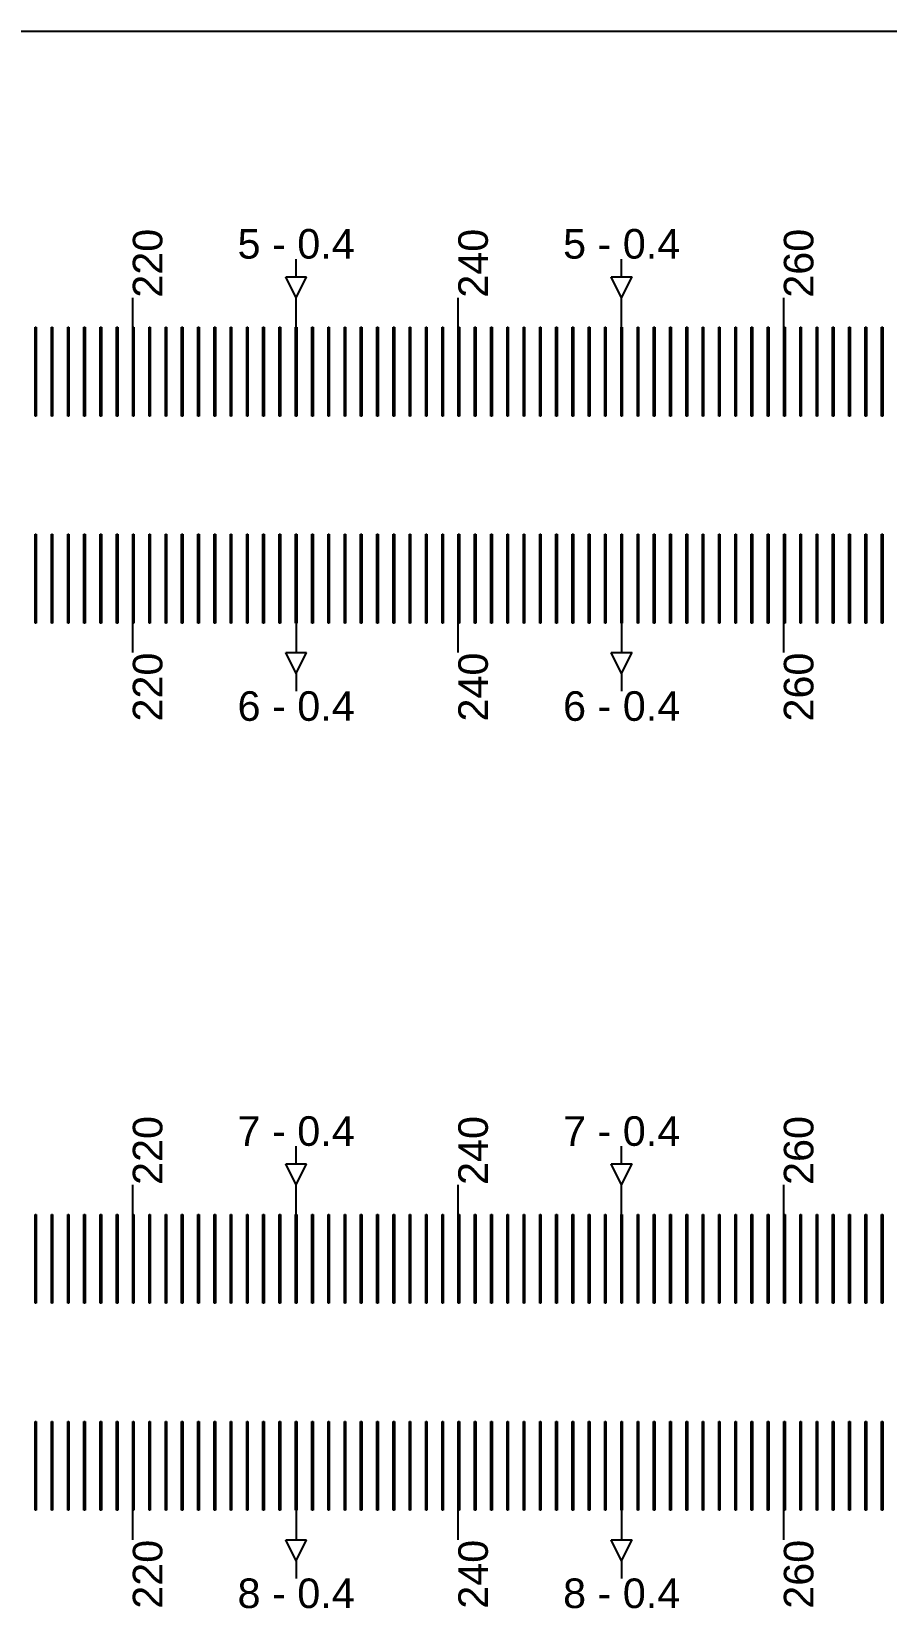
# Model space of a CAD drawing. Extents: x -119394 to 128420, y 74496 to 185496.
# Drawn here: x 39306 to 39595, y 156663 to 157196 of the extents above; entities that cross this region are included whole.
import ezdxf

# ---------------------------------------------------------------- set-up
doc = ezdxf.new("R2010")
doc.units = 13
doc.layers.add('CL - Label-1', color=120, linetype='Continuous')
doc.layers.add('CL - Label-2', color=132, linetype='Continuous')
doc.layers.add('CL - Sub-Micro', color=7, linetype='Continuous', true_color=0x47d1ff)
doc.styles.get("Standard").update_dxf_attribs({"font": 'arial.ttf'})

msp = doc.modelspace()

# ---------------------------------------------------------------- linework, layer by layer
for p, q in [((46680.29, 157195.86), (38030.29, 157195.86)), ((39395.49, 157112.94), (39395.49, 157118.94)), ((39505.49, 157112.94), (39505.49, 157118.94)), ((39340.29, 157095.86), (39340.29, 157105.86)), ((39395.49, 157095.86), (39395.49, 157105.86)), ((39450.29, 157095.86), (39450.29, 157105.86)), ((39505.49, 157095.86), (39505.49, 157105.86)), ((39560.29, 157095.86), (39560.29, 157105.86)), ((39340.29, 156985.86), (39340.29, 156995.86)), ((39395.49, 156995.86), (39395.49, 156985.86)), ((39450.29, 156985.86), (39450.29, 156995.86)), ((39505.49, 156995.86), (39505.49, 156985.86)), ((39560.29, 156985.86), (39560.29, 156995.86)), ((39395.49, 156978.79), (39395.49, 156972.79)), ((39505.49, 156978.79), (39505.49, 156972.79)), ((39395.49, 156812.94), (39395.49, 156818.94)), ((39505.49, 156812.94), (39505.49, 156818.94)), ((39340.29, 156795.86), (39340.29, 156805.86)), ((39395.49, 156795.86), (39395.49, 156805.86)), ((39450.29, 156795.86), (39450.29, 156805.86)), ((39505.49, 156795.86), (39505.49, 156805.86)), ((39560.29, 156795.86), (39560.29, 156805.86)), ((39340.29, 156685.86), (39340.29, 156695.86)), ((39395.49, 156695.86), (39395.49, 156685.86)), ((39450.29, 156685.86), (39450.29, 156695.86)), ((39505.49, 156695.86), (39505.49, 156685.86)), ((39560.29, 156685.86), (39560.29, 156695.86)), ((39395.49, 156678.79), (39395.49, 156672.79)), ((39505.49, 156678.79), (39505.49, 156672.79))]:
    msp.add_line(p, q)
at = {"layer": 'CL - Label-2'}
for p, q in [((39395.49, 157105.86), (39391.95, 157112.96)), ((39391.95, 157112.96), (39399.02, 157112.96)), ((39395.49, 157105.86), (39399.02, 157112.96)), ((39505.49, 157105.86), (39501.95, 157112.96)), ((39501.95, 157112.96), (39509.02, 157112.96)), ((39505.49, 157105.86), (39509.02, 157112.96)), ((39395.49, 156978.79), (39391.95, 156985.89)), ((39391.95, 156985.89), (39399.02, 156985.89)), ((39395.49, 156978.79), (39399.02, 156985.89)), ((39505.49, 156978.79), (39501.95, 156985.89)), ((39501.95, 156985.89), (39509.02, 156985.89)), ((39505.49, 156978.79), (39509.02, 156985.89)), ((39395.49, 156805.86), (39391.95, 156812.96)), ((39391.95, 156812.96), (39399.02, 156812.96)), ((39395.49, 156805.86), (39399.02, 156812.96)), ((39505.49, 156805.86), (39501.95, 156812.96)), ((39501.95, 156812.96), (39509.02, 156812.96)), ((39505.49, 156805.86), (39509.02, 156812.96)), ((39395.49, 156678.79), (39391.95, 156685.89)), ((39391.95, 156685.89), (39399.02, 156685.89)), ((39395.49, 156678.79), (39399.02, 156685.89)), ((39505.49, 156678.79), (39501.95, 156685.89)), ((39501.95, 156685.89), (39509.02, 156685.89)), ((39505.49, 156678.79), (39509.02, 156685.89))]:
    msp.add_line(p, q, dxfattribs=at)
at = {"layer": 'CL - Sub-Micro'}
for p, q in [((39307.29, 157095.86), (39307.69, 157095.86)), ((39307.29, 157065.86), (39307.29, 157095.86)), ((39307.69, 157095.86), (39307.69, 157065.86)), ((39312.79, 157095.86), (39313.19, 157095.86)), ((39312.79, 157065.86), (39312.79, 157095.86)), ((39313.19, 157095.86), (39313.19, 157065.86)), ((39318.29, 157095.86), (39318.69, 157095.86)), ((39318.29, 157065.86), (39318.29, 157095.86)), ((39318.69, 157095.86), (39318.69, 157065.86)), ((39323.79, 157095.86), (39324.19, 157095.86)), ((39323.79, 157065.86), (39323.79, 157095.86)), ((39324.19, 157095.86), (39324.19, 157065.86)), ((39329.29, 157095.86), (39329.69, 157095.86)), ((39329.29, 157065.86), (39329.29, 157095.86)), ((39329.69, 157095.86), (39329.69, 157065.86)), ((39334.79, 157095.86), (39335.19, 157095.86)), ((39334.79, 157065.86), (39334.79, 157095.86)), ((39335.19, 157095.86), (39335.19, 157065.86)), ((39340.29, 157095.86), (39340.69, 157095.86)), ((39340.29, 157065.86), (39340.29, 157095.86)), ((39340.69, 157095.86), (39340.69, 157065.86)), ((39345.79, 157095.86), (39346.19, 157095.86)), ((39345.79, 157065.86), (39345.79, 157095.86)), ((39346.19, 157095.86), (39346.19, 157065.86)), ((39351.29, 157095.86), (39351.69, 157095.86)), ((39351.29, 157065.86), (39351.29, 157095.86)), ((39351.69, 157095.86), (39351.69, 157065.86)), ((39356.79, 157095.86), (39357.19, 157095.86)), ((39356.79, 157065.86), (39356.79, 157095.86)), ((39357.19, 157095.86), (39357.19, 157065.86)), ((39362.29, 157095.86), (39362.69, 157095.86)), ((39362.29, 157065.86), (39362.29, 157095.86)), ((39362.69, 157095.86), (39362.69, 157065.86)), ((39367.79, 157095.86), (39368.19, 157095.86)), ((39367.79, 157065.86), (39367.79, 157095.86)), ((39368.19, 157095.86), (39368.19, 157065.86)), ((39373.29, 157095.86), (39373.69, 157095.86)), ((39373.29, 157065.86), (39373.29, 157095.86)), ((39373.69, 157095.86), (39373.69, 157065.86)), ((39378.79, 157095.86), (39379.19, 157095.86)), ((39378.79, 157065.86), (39378.79, 157095.86)), ((39379.19, 157095.86), (39379.19, 157065.86)), ((39384.29, 157095.86), (39384.69, 157095.86)), ((39384.29, 157065.86), (39384.29, 157095.86)), ((39384.69, 157095.86), (39384.69, 157065.86)), ((39389.79, 157095.86), (39390.19, 157095.86)), ((39389.79, 157065.86), (39389.79, 157095.86)), ((39390.19, 157095.86), (39390.19, 157065.86)), ((39395.29, 157095.86), (39395.69, 157095.86)), ((39395.29, 157065.86), (39395.29, 157095.86)), ((39395.69, 157095.86), (39395.69, 157065.86)), ((39400.79, 157095.86), (39401.19, 157095.86)), ((39400.79, 157065.86), (39400.79, 157095.86)), ((39401.19, 157095.86), (39401.19, 157065.86)), ((39406.29, 157095.86), (39406.69, 157095.86)), ((39406.29, 157065.86), (39406.29, 157095.86)), ((39406.69, 157095.86), (39406.69, 157065.86)), ((39411.79, 157095.86), (39412.19, 157095.86)), ((39411.79, 157065.86), (39411.79, 157095.86)), ((39412.19, 157095.86), (39412.19, 157065.86)), ((39417.29, 157095.86), (39417.69, 157095.86)), ((39417.29, 157065.86), (39417.29, 157095.86)), ((39417.69, 157095.86), (39417.69, 157065.86)), ((39422.79, 157095.86), (39423.19, 157095.86)), ((39422.79, 157065.86), (39422.79, 157095.86)), ((39423.19, 157095.86), (39423.19, 157065.86)), ((39428.29, 157095.86), (39428.69, 157095.86)), ((39428.29, 157065.86), (39428.29, 157095.86)), ((39428.69, 157095.86), (39428.69, 157065.86)), ((39433.79, 157095.86), (39434.19, 157095.86)), ((39433.79, 157065.86), (39433.79, 157095.86)), ((39434.19, 157095.86), (39434.19, 157065.86)), ((39439.29, 157095.86), (39439.69, 157095.86)), ((39439.29, 157065.86), (39439.29, 157095.86)), ((39439.69, 157095.86), (39439.69, 157065.86)), ((39444.79, 157095.86), (39445.19, 157095.86)), ((39444.79, 157065.86), (39444.79, 157095.86)), ((39445.19, 157095.86), (39445.19, 157065.86)), ((39450.29, 157095.86), (39450.69, 157095.86)), ((39450.29, 157065.86), (39450.29, 157095.86)), ((39450.69, 157095.86), (39450.69, 157065.86)), ((39455.79, 157095.86), (39456.19, 157095.86)), ((39455.79, 157065.86), (39455.79, 157095.86)), ((39456.19, 157095.86), (39456.19, 157065.86)), ((39461.29, 157095.86), (39461.69, 157095.86)), ((39461.29, 157065.86), (39461.29, 157095.86)), ((39461.69, 157095.86), (39461.69, 157065.86)), ((39466.79, 157095.86), (39467.19, 157095.86)), ((39466.79, 157065.86), (39466.79, 157095.86)), ((39467.19, 157095.86), (39467.19, 157065.86)), ((39472.29, 157095.86), (39472.69, 157095.86)), ((39472.29, 157065.86), (39472.29, 157095.86)), ((39472.69, 157095.86), (39472.69, 157065.86)), ((39477.79, 157095.86), (39478.19, 157095.86)), ((39477.79, 157065.86), (39477.79, 157095.86)), ((39478.19, 157095.86), (39478.19, 157065.86)), ((39483.29, 157095.86), (39483.69, 157095.86)), ((39483.29, 157065.86), (39483.29, 157095.86)), ((39483.69, 157095.86), (39483.69, 157065.86)), ((39488.79, 157095.86), (39489.19, 157095.86)), ((39488.79, 157065.86), (39488.79, 157095.86)), ((39489.19, 157095.86), (39489.19, 157065.86)), ((39494.29, 157095.86), (39494.69, 157095.86)), ((39494.29, 157065.86), (39494.29, 157095.86)), ((39494.69, 157095.86), (39494.69, 157065.86)), ((39499.79, 157095.86), (39500.19, 157095.86)), ((39499.79, 157065.86), (39499.79, 157095.86)), ((39500.19, 157095.86), (39500.19, 157065.86)), ((39505.29, 157095.86), (39505.69, 157095.86)), ((39505.29, 157065.86), (39505.29, 157095.86)), ((39505.69, 157095.86), (39505.69, 157065.86)), ((39510.79, 157095.86), (39511.19, 157095.86)), ((39510.79, 157065.86), (39510.79, 157095.86)), ((39511.19, 157095.86), (39511.19, 157065.86)), ((39516.29, 157095.86), (39516.69, 157095.86)), ((39516.29, 157065.86), (39516.29, 157095.86)), ((39516.69, 157095.86), (39516.69, 157065.86)), ((39521.79, 157095.86), (39522.19, 157095.86)), ((39521.79, 157065.86), (39521.79, 157095.86)), ((39522.19, 157095.86), (39522.19, 157065.86)), ((39527.29, 157095.86), (39527.69, 157095.86)), ((39527.29, 157065.86), (39527.29, 157095.86)), ((39527.69, 157095.86), (39527.69, 157065.86)), ((39532.79, 157095.86), (39533.19, 157095.86)), ((39532.79, 157065.86), (39532.79, 157095.86)), ((39533.19, 157095.86), (39533.19, 157065.86)), ((39538.29, 157095.86), (39538.69, 157095.86)), ((39538.29, 157065.86), (39538.29, 157095.86)), ((39538.69, 157095.86), (39538.69, 157065.86)), ((39543.79, 157095.86), (39544.19, 157095.86)), ((39543.79, 157065.86), (39543.79, 157095.86)), ((39544.19, 157095.86), (39544.19, 157065.86)), ((39549.29, 157095.86), (39549.69, 157095.86)), ((39549.29, 157065.86), (39549.29, 157095.86)), ((39549.69, 157095.86), (39549.69, 157065.86)), ((39554.79, 157095.86), (39555.19, 157095.86)), ((39554.79, 157065.86), (39554.79, 157095.86)), ((39555.19, 157095.86), (39555.19, 157065.86)), ((39560.29, 157095.86), (39560.69, 157095.86)), ((39560.29, 157065.86), (39560.29, 157095.86)), ((39560.69, 157095.86), (39560.69, 157065.86)), ((39565.79, 157095.86), (39566.19, 157095.86)), ((39565.79, 157065.86), (39565.79, 157095.86)), ((39566.19, 157095.86), (39566.19, 157065.86)), ((39571.29, 157095.86), (39571.69, 157095.86)), ((39571.29, 157065.86), (39571.29, 157095.86)), ((39571.69, 157095.86), (39571.69, 157065.86)), ((39576.79, 157095.86), (39577.19, 157095.86)), ((39576.79, 157065.86), (39576.79, 157095.86)), ((39577.19, 157095.86), (39577.19, 157065.86)), ((39582.29, 157095.86), (39582.69, 157095.86)), ((39582.29, 157065.86), (39582.29, 157095.86)), ((39582.69, 157095.86), (39582.69, 157065.86)), ((39587.79, 157095.86), (39588.19, 157095.86)), ((39587.79, 157065.86), (39587.79, 157095.86)), ((39588.19, 157095.86), (39588.19, 157065.86)), ((39593.29, 157095.86), (39593.69, 157095.86)), ((39593.29, 157065.86), (39593.29, 157095.86)), ((39593.69, 157095.86), (39593.69, 157065.86)), ((39307.69, 157065.86), (39307.29, 157065.86)), ((39313.19, 157065.86), (39312.79, 157065.86)), ((39318.69, 157065.86), (39318.29, 157065.86)), ((39324.19, 157065.86), (39323.79, 157065.86)), ((39329.69, 157065.86), (39329.29, 157065.86)), ((39335.19, 157065.86), (39334.79, 157065.86)), ((39340.69, 157065.86), (39340.29, 157065.86)), ((39346.19, 157065.86), (39345.79, 157065.86)), ((39351.69, 157065.86), (39351.29, 157065.86)), ((39357.19, 157065.86), (39356.79, 157065.86)), ((39362.69, 157065.86), (39362.29, 157065.86)), ((39368.19, 157065.86), (39367.79, 157065.86)), ((39373.69, 157065.86), (39373.29, 157065.86)), ((39379.19, 157065.86), (39378.79, 157065.86)), ((39384.69, 157065.86), (39384.29, 157065.86)), ((39390.19, 157065.86), (39389.79, 157065.86)), ((39395.69, 157065.86), (39395.29, 157065.86)), ((39401.19, 157065.86), (39400.79, 157065.86)), ((39406.69, 157065.86), (39406.29, 157065.86)), ((39412.19, 157065.86), (39411.79, 157065.86)), ((39417.69, 157065.86), (39417.29, 157065.86)), ((39423.19, 157065.86), (39422.79, 157065.86)), ((39428.69, 157065.86), (39428.29, 157065.86)), ((39434.19, 157065.86), (39433.79, 157065.86)), ((39439.69, 157065.86), (39439.29, 157065.86)), ((39445.19, 157065.86), (39444.79, 157065.86)), ((39450.69, 157065.86), (39450.29, 157065.86)), ((39456.19, 157065.86), (39455.79, 157065.86)), ((39461.69, 157065.86), (39461.29, 157065.86)), ((39467.19, 157065.86), (39466.79, 157065.86)), ((39472.69, 157065.86), (39472.29, 157065.86)), ((39478.19, 157065.86), (39477.79, 157065.86)), ((39483.69, 157065.86), (39483.29, 157065.86)), ((39489.19, 157065.86), (39488.79, 157065.86)), ((39494.69, 157065.86), (39494.29, 157065.86)), ((39500.19, 157065.86), (39499.79, 157065.86)), ((39505.69, 157065.86), (39505.29, 157065.86)), ((39511.19, 157065.86), (39510.79, 157065.86)), ((39516.69, 157065.86), (39516.29, 157065.86)), ((39522.19, 157065.86), (39521.79, 157065.86)), ((39527.69, 157065.86), (39527.29, 157065.86)), ((39533.19, 157065.86), (39532.79, 157065.86)), ((39538.69, 157065.86), (39538.29, 157065.86)), ((39544.19, 157065.86), (39543.79, 157065.86)), ((39549.69, 157065.86), (39549.29, 157065.86)), ((39555.19, 157065.86), (39554.79, 157065.86)), ((39560.69, 157065.86), (39560.29, 157065.86)), ((39566.19, 157065.86), (39565.79, 157065.86)), ((39571.69, 157065.86), (39571.29, 157065.86)), ((39577.19, 157065.86), (39576.79, 157065.86)), ((39582.69, 157065.86), (39582.29, 157065.86)), ((39588.19, 157065.86), (39587.79, 157065.86)), ((39593.69, 157065.86), (39593.29, 157065.86)), ((39307.29, 157025.86), (39307.69, 157025.86)), ((39307.29, 156995.86), (39307.29, 157025.86)), ((39307.69, 157025.86), (39307.69, 156995.86)), ((39312.79, 157025.86), (39313.19, 157025.86)), ((39312.79, 156995.86), (39312.79, 157025.86)), ((39313.19, 157025.86), (39313.19, 156995.86)), ((39318.29, 157025.86), (39318.69, 157025.86)), ((39318.29, 156995.86), (39318.29, 157025.86)), ((39318.69, 157025.86), (39318.69, 156995.86)), ((39323.79, 157025.86), (39324.19, 157025.86)), ((39323.79, 156995.86), (39323.79, 157025.86)), ((39324.19, 157025.86), (39324.19, 156995.86)), ((39329.29, 157025.86), (39329.69, 157025.86)), ((39329.29, 156995.86), (39329.29, 157025.86)), ((39329.69, 157025.86), (39329.69, 156995.86)), ((39334.79, 157025.86), (39335.19, 157025.86)), ((39334.79, 156995.86), (39334.79, 157025.86)), ((39335.19, 157025.86), (39335.19, 156995.86)), ((39340.29, 157025.86), (39340.69, 157025.86)), ((39340.29, 156995.86), (39340.29, 157025.86)), ((39340.69, 157025.86), (39340.69, 156995.86)), ((39345.79, 157025.86), (39346.19, 157025.86)), ((39345.79, 156995.86), (39345.79, 157025.86)), ((39346.19, 157025.86), (39346.19, 156995.86)), ((39351.29, 157025.86), (39351.69, 157025.86)), ((39351.29, 156995.86), (39351.29, 157025.86)), ((39351.69, 157025.86), (39351.69, 156995.86)), ((39356.79, 157025.86), (39357.19, 157025.86)), ((39356.79, 156995.86), (39356.79, 157025.86)), ((39357.19, 157025.86), (39357.19, 156995.86)), ((39362.29, 157025.86), (39362.69, 157025.86)), ((39362.29, 156995.86), (39362.29, 157025.86)), ((39362.69, 157025.86), (39362.69, 156995.86)), ((39367.79, 157025.86), (39368.19, 157025.86)), ((39367.79, 156995.86), (39367.79, 157025.86)), ((39368.19, 157025.86), (39368.19, 156995.86)), ((39373.29, 157025.86), (39373.69, 157025.86)), ((39373.29, 156995.86), (39373.29, 157025.86)), ((39373.69, 157025.86), (39373.69, 156995.86)), ((39378.79, 157025.86), (39379.19, 157025.86)), ((39378.79, 156995.86), (39378.79, 157025.86)), ((39379.19, 157025.86), (39379.19, 156995.86)), ((39384.29, 157025.86), (39384.69, 157025.86)), ((39384.29, 156995.86), (39384.29, 157025.86)), ((39384.69, 157025.86), (39384.69, 156995.86)), ((39389.79, 157025.86), (39390.19, 157025.86)), ((39389.79, 156995.86), (39389.79, 157025.86)), ((39390.19, 157025.86), (39390.19, 156995.86)), ((39395.29, 157025.86), (39395.69, 157025.86)), ((39395.29, 156995.86), (39395.29, 157025.86)), ((39395.69, 157025.86), (39395.69, 156995.86)), ((39400.79, 157025.86), (39401.19, 157025.86)), ((39400.79, 156995.86), (39400.79, 157025.86)), ((39401.19, 157025.86), (39401.19, 156995.86)), ((39406.29, 157025.86), (39406.69, 157025.86)), ((39406.29, 156995.86), (39406.29, 157025.86)), ((39406.69, 157025.86), (39406.69, 156995.86)), ((39411.79, 157025.86), (39412.19, 157025.86)), ((39411.79, 156995.86), (39411.79, 157025.86)), ((39412.19, 157025.86), (39412.19, 156995.86)), ((39417.29, 157025.86), (39417.69, 157025.86)), ((39417.29, 156995.86), (39417.29, 157025.86)), ((39417.69, 157025.86), (39417.69, 156995.86)), ((39422.79, 157025.86), (39423.19, 157025.86)), ((39422.79, 156995.86), (39422.79, 157025.86)), ((39423.19, 157025.86), (39423.19, 156995.86)), ((39428.29, 157025.86), (39428.69, 157025.86)), ((39428.29, 156995.86), (39428.29, 157025.86)), ((39428.69, 157025.86), (39428.69, 156995.86)), ((39433.79, 157025.86), (39434.19, 157025.86)), ((39433.79, 156995.86), (39433.79, 157025.86)), ((39434.19, 157025.86), (39434.19, 156995.86)), ((39439.29, 157025.86), (39439.69, 157025.86)), ((39439.29, 156995.86), (39439.29, 157025.86)), ((39439.69, 157025.86), (39439.69, 156995.86)), ((39444.79, 157025.86), (39445.19, 157025.86)), ((39444.79, 156995.86), (39444.79, 157025.86)), ((39445.19, 157025.86), (39445.19, 156995.86)), ((39450.29, 157025.86), (39450.69, 157025.86)), ((39450.29, 156995.86), (39450.29, 157025.86)), ((39450.69, 157025.86), (39450.69, 156995.86)), ((39455.79, 157025.86), (39456.19, 157025.86)), ((39455.79, 156995.86), (39455.79, 157025.86)), ((39456.19, 157025.86), (39456.19, 156995.86)), ((39461.29, 157025.86), (39461.69, 157025.86)), ((39461.29, 156995.86), (39461.29, 157025.86)), ((39461.69, 157025.86), (39461.69, 156995.86)), ((39466.79, 157025.86), (39467.19, 157025.86)), ((39466.79, 156995.86), (39466.79, 157025.86)), ((39467.19, 157025.86), (39467.19, 156995.86)), ((39472.29, 157025.86), (39472.69, 157025.86)), ((39472.29, 156995.86), (39472.29, 157025.86)), ((39472.69, 157025.86), (39472.69, 156995.86)), ((39477.79, 157025.86), (39478.19, 157025.86)), ((39477.79, 156995.86), (39477.79, 157025.86)), ((39478.19, 157025.86), (39478.19, 156995.86)), ((39483.29, 157025.86), (39483.69, 157025.86)), ((39483.29, 156995.86), (39483.29, 157025.86)), ((39483.69, 157025.86), (39483.69, 156995.86)), ((39488.79, 157025.86), (39489.19, 157025.86)), ((39488.79, 156995.86), (39488.79, 157025.86)), ((39489.19, 157025.86), (39489.19, 156995.86)), ((39494.29, 157025.86), (39494.69, 157025.86)), ((39494.29, 156995.86), (39494.29, 157025.86)), ((39494.69, 157025.86), (39494.69, 156995.86)), ((39499.79, 157025.86), (39500.19, 157025.86)), ((39499.79, 156995.86), (39499.79, 157025.86)), ((39500.19, 157025.86), (39500.19, 156995.86)), ((39505.29, 157025.86), (39505.69, 157025.86)), ((39505.29, 156995.86), (39505.29, 157025.86)), ((39505.69, 157025.86), (39505.69, 156995.86)), ((39510.79, 157025.86), (39511.19, 157025.86)), ((39510.79, 156995.86), (39510.79, 157025.86)), ((39511.19, 157025.86), (39511.19, 156995.86)), ((39516.29, 157025.86), (39516.69, 157025.86)), ((39516.29, 156995.86), (39516.29, 157025.86)), ((39516.69, 157025.86), (39516.69, 156995.86)), ((39521.79, 157025.86), (39522.19, 157025.86)), ((39521.79, 156995.86), (39521.79, 157025.86)), ((39522.19, 157025.86), (39522.19, 156995.86)), ((39527.29, 157025.86), (39527.69, 157025.86)), ((39527.29, 156995.86), (39527.29, 157025.86)), ((39527.69, 157025.86), (39527.69, 156995.86)), ((39532.79, 157025.86), (39533.19, 157025.86)), ((39532.79, 156995.86), (39532.79, 157025.86)), ((39533.19, 157025.86), (39533.19, 156995.86)), ((39538.29, 157025.86), (39538.69, 157025.86)), ((39538.29, 156995.86), (39538.29, 157025.86)), ((39538.69, 157025.86), (39538.69, 156995.86)), ((39543.79, 157025.86), (39544.19, 157025.86)), ((39543.79, 156995.86), (39543.79, 157025.86)), ((39544.19, 157025.86), (39544.19, 156995.86)), ((39549.29, 157025.86), (39549.69, 157025.86)), ((39549.29, 156995.86), (39549.29, 157025.86)), ((39549.69, 157025.86), (39549.69, 156995.86)), ((39554.79, 157025.86), (39555.19, 157025.86)), ((39554.79, 156995.86), (39554.79, 157025.86)), ((39555.19, 157025.86), (39555.19, 156995.86)), ((39560.29, 157025.86), (39560.69, 157025.86)), ((39560.29, 156995.86), (39560.29, 157025.86)), ((39560.69, 157025.86), (39560.69, 156995.86)), ((39565.79, 157025.86), (39566.19, 157025.86)), ((39565.79, 156995.86), (39565.79, 157025.86)), ((39566.19, 157025.86), (39566.19, 156995.86)), ((39571.29, 157025.86), (39571.69, 157025.86)), ((39571.29, 156995.86), (39571.29, 157025.86)), ((39571.69, 157025.86), (39571.69, 156995.86)), ((39576.79, 157025.86), (39577.19, 157025.86)), ((39576.79, 156995.86), (39576.79, 157025.86)), ((39577.19, 157025.86), (39577.19, 156995.86)), ((39582.29, 157025.86), (39582.69, 157025.86)), ((39582.29, 156995.86), (39582.29, 157025.86)), ((39582.69, 157025.86), (39582.69, 156995.86)), ((39587.79, 157025.86), (39588.19, 157025.86)), ((39587.79, 156995.86), (39587.79, 157025.86)), ((39588.19, 157025.86), (39588.19, 156995.86)), ((39593.29, 157025.86), (39593.69, 157025.86)), ((39593.29, 156995.86), (39593.29, 157025.86)), ((39593.69, 157025.86), (39593.69, 156995.86)), ((39307.69, 156995.86), (39307.29, 156995.86)), ((39313.19, 156995.86), (39312.79, 156995.86)), ((39318.69, 156995.86), (39318.29, 156995.86)), ((39324.19, 156995.86), (39323.79, 156995.86)), ((39329.69, 156995.86), (39329.29, 156995.86)), ((39335.19, 156995.86), (39334.79, 156995.86)), ((39340.69, 156995.86), (39340.29, 156995.86)), ((39346.19, 156995.86), (39345.79, 156995.86)), ((39351.69, 156995.86), (39351.29, 156995.86)), ((39357.19, 156995.86), (39356.79, 156995.86)), ((39362.69, 156995.86), (39362.29, 156995.86)), ((39368.19, 156995.86), (39367.79, 156995.86)), ((39373.69, 156995.86), (39373.29, 156995.86)), ((39379.19, 156995.86), (39378.79, 156995.86)), ((39384.69, 156995.86), (39384.29, 156995.86)), ((39390.19, 156995.86), (39389.79, 156995.86)), ((39395.69, 156995.86), (39395.29, 156995.86)), ((39401.19, 156995.86), (39400.79, 156995.86)), ((39406.69, 156995.86), (39406.29, 156995.86)), ((39412.19, 156995.86), (39411.79, 156995.86)), ((39417.69, 156995.86), (39417.29, 156995.86)), ((39423.19, 156995.86), (39422.79, 156995.86)), ((39428.69, 156995.86), (39428.29, 156995.86)), ((39434.19, 156995.86), (39433.79, 156995.86)), ((39439.69, 156995.86), (39439.29, 156995.86)), ((39445.19, 156995.86), (39444.79, 156995.86)), ((39450.69, 156995.86), (39450.29, 156995.86)), ((39456.19, 156995.86), (39455.79, 156995.86)), ((39461.69, 156995.86), (39461.29, 156995.86)), ((39467.19, 156995.86), (39466.79, 156995.86)), ((39472.69, 156995.86), (39472.29, 156995.86)), ((39478.19, 156995.86), (39477.79, 156995.86)), ((39483.69, 156995.86), (39483.29, 156995.86)), ((39489.19, 156995.86), (39488.79, 156995.86)), ((39494.69, 156995.86), (39494.29, 156995.86)), ((39500.19, 156995.86), (39499.79, 156995.86)), ((39505.69, 156995.86), (39505.29, 156995.86)), ((39511.19, 156995.86), (39510.79, 156995.86)), ((39516.69, 156995.86), (39516.29, 156995.86)), ((39522.19, 156995.86), (39521.79, 156995.86)), ((39527.69, 156995.86), (39527.29, 156995.86)), ((39533.19, 156995.86), (39532.79, 156995.86)), ((39538.69, 156995.86), (39538.29, 156995.86)), ((39544.19, 156995.86), (39543.79, 156995.86)), ((39549.69, 156995.86), (39549.29, 156995.86)), ((39555.19, 156995.86), (39554.79, 156995.86)), ((39560.69, 156995.86), (39560.29, 156995.86)), ((39566.19, 156995.86), (39565.79, 156995.86)), ((39571.69, 156995.86), (39571.29, 156995.86)), ((39577.19, 156995.86), (39576.79, 156995.86)), ((39582.69, 156995.86), (39582.29, 156995.86)), ((39588.19, 156995.86), (39587.79, 156995.86)), ((39593.69, 156995.86), (39593.29, 156995.86)), ((39307.29, 156795.86), (39307.69, 156795.86)), ((39307.29, 156765.86), (39307.29, 156795.86)), ((39307.69, 156795.86), (39307.69, 156765.86)), ((39312.79, 156795.86), (39313.19, 156795.86)), ((39312.79, 156765.86), (39312.79, 156795.86)), ((39313.19, 156795.86), (39313.19, 156765.86)), ((39318.29, 156795.86), (39318.69, 156795.86)), ((39318.29, 156765.86), (39318.29, 156795.86)), ((39318.69, 156795.86), (39318.69, 156765.86)), ((39323.79, 156795.86), (39324.19, 156795.86)), ((39323.79, 156765.86), (39323.79, 156795.86)), ((39324.19, 156795.86), (39324.19, 156765.86)), ((39329.29, 156795.86), (39329.69, 156795.86)), ((39329.29, 156765.86), (39329.29, 156795.86)), ((39329.69, 156795.86), (39329.69, 156765.86)), ((39334.79, 156795.86), (39335.19, 156795.86)), ((39334.79, 156765.86), (39334.79, 156795.86)), ((39335.19, 156795.86), (39335.19, 156765.86)), ((39340.29, 156795.86), (39340.69, 156795.86)), ((39340.29, 156765.86), (39340.29, 156795.86)), ((39340.69, 156795.86), (39340.69, 156765.86)), ((39345.79, 156795.86), (39346.19, 156795.86)), ((39345.79, 156765.86), (39345.79, 156795.86)), ((39346.19, 156795.86), (39346.19, 156765.86)), ((39351.29, 156795.86), (39351.69, 156795.86)), ((39351.29, 156765.86), (39351.29, 156795.86)), ((39351.69, 156795.86), (39351.69, 156765.86)), ((39356.79, 156795.86), (39357.19, 156795.86)), ((39356.79, 156765.86), (39356.79, 156795.86)), ((39357.19, 156795.86), (39357.19, 156765.86)), ((39362.29, 156795.86), (39362.69, 156795.86)), ((39362.29, 156765.86), (39362.29, 156795.86)), ((39362.69, 156795.86), (39362.69, 156765.86)), ((39367.79, 156795.86), (39368.19, 156795.86)), ((39367.79, 156765.86), (39367.79, 156795.86)), ((39368.19, 156795.86), (39368.19, 156765.86)), ((39373.29, 156795.86), (39373.69, 156795.86)), ((39373.29, 156765.86), (39373.29, 156795.86)), ((39373.69, 156795.86), (39373.69, 156765.86)), ((39378.79, 156795.86), (39379.19, 156795.86)), ((39378.79, 156765.86), (39378.79, 156795.86)), ((39379.19, 156795.86), (39379.19, 156765.86)), ((39384.29, 156795.86), (39384.69, 156795.86)), ((39384.29, 156765.86), (39384.29, 156795.86)), ((39384.69, 156795.86), (39384.69, 156765.86)), ((39389.79, 156795.86), (39390.19, 156795.86)), ((39389.79, 156765.86), (39389.79, 156795.86)), ((39390.19, 156795.86), (39390.19, 156765.86)), ((39395.29, 156795.86), (39395.69, 156795.86)), ((39395.29, 156765.86), (39395.29, 156795.86)), ((39395.69, 156795.86), (39395.69, 156765.86)), ((39400.79, 156795.86), (39401.19, 156795.86)), ((39400.79, 156765.86), (39400.79, 156795.86)), ((39401.19, 156795.86), (39401.19, 156765.86)), ((39406.29, 156795.86), (39406.69, 156795.86)), ((39406.29, 156765.86), (39406.29, 156795.86)), ((39406.69, 156795.86), (39406.69, 156765.86)), ((39411.79, 156795.86), (39412.19, 156795.86)), ((39411.79, 156765.86), (39411.79, 156795.86)), ((39412.19, 156795.86), (39412.19, 156765.86)), ((39417.29, 156795.86), (39417.69, 156795.86)), ((39417.29, 156765.86), (39417.29, 156795.86)), ((39417.69, 156795.86), (39417.69, 156765.86)), ((39422.79, 156795.86), (39423.19, 156795.86)), ((39422.79, 156765.86), (39422.79, 156795.86)), ((39423.19, 156795.86), (39423.19, 156765.86)), ((39428.29, 156795.86), (39428.69, 156795.86)), ((39428.29, 156765.86), (39428.29, 156795.86)), ((39428.69, 156795.86), (39428.69, 156765.86)), ((39433.79, 156795.86), (39434.19, 156795.86)), ((39433.79, 156765.86), (39433.79, 156795.86)), ((39434.19, 156795.86), (39434.19, 156765.86)), ((39439.29, 156795.86), (39439.69, 156795.86)), ((39439.29, 156765.86), (39439.29, 156795.86)), ((39439.69, 156795.86), (39439.69, 156765.86)), ((39444.79, 156795.86), (39445.19, 156795.86)), ((39444.79, 156765.86), (39444.79, 156795.86)), ((39445.19, 156795.86), (39445.19, 156765.86)), ((39450.29, 156795.86), (39450.69, 156795.86)), ((39450.29, 156765.86), (39450.29, 156795.86)), ((39450.69, 156795.86), (39450.69, 156765.86)), ((39455.79, 156795.86), (39456.19, 156795.86)), ((39455.79, 156765.86), (39455.79, 156795.86)), ((39456.19, 156795.86), (39456.19, 156765.86)), ((39461.29, 156795.86), (39461.69, 156795.86)), ((39461.29, 156765.86), (39461.29, 156795.86)), ((39461.69, 156795.86), (39461.69, 156765.86)), ((39466.79, 156795.86), (39467.19, 156795.86)), ((39466.79, 156765.86), (39466.79, 156795.86)), ((39467.19, 156795.86), (39467.19, 156765.86)), ((39472.29, 156795.86), (39472.69, 156795.86)), ((39472.29, 156765.86), (39472.29, 156795.86)), ((39472.69, 156795.86), (39472.69, 156765.86)), ((39477.79, 156795.86), (39478.19, 156795.86)), ((39477.79, 156765.86), (39477.79, 156795.86)), ((39478.19, 156795.86), (39478.19, 156765.86)), ((39483.29, 156795.86), (39483.69, 156795.86)), ((39483.29, 156765.86), (39483.29, 156795.86)), ((39483.69, 156795.86), (39483.69, 156765.86)), ((39488.79, 156795.86), (39489.19, 156795.86)), ((39488.79, 156765.86), (39488.79, 156795.86)), ((39489.19, 156795.86), (39489.19, 156765.86)), ((39494.29, 156795.86), (39494.69, 156795.86)), ((39494.29, 156765.86), (39494.29, 156795.86)), ((39494.69, 156795.86), (39494.69, 156765.86)), ((39499.79, 156795.86), (39500.19, 156795.86)), ((39499.79, 156765.86), (39499.79, 156795.86)), ((39500.19, 156795.86), (39500.19, 156765.86)), ((39505.29, 156795.86), (39505.69, 156795.86)), ((39505.29, 156765.86), (39505.29, 156795.86)), ((39505.69, 156795.86), (39505.69, 156765.86)), ((39510.79, 156795.86), (39511.19, 156795.86)), ((39510.79, 156765.86), (39510.79, 156795.86)), ((39511.19, 156795.86), (39511.19, 156765.86)), ((39516.29, 156795.86), (39516.69, 156795.86)), ((39516.29, 156765.86), (39516.29, 156795.86)), ((39516.69, 156795.86), (39516.69, 156765.86)), ((39521.79, 156795.86), (39522.19, 156795.86)), ((39521.79, 156765.86), (39521.79, 156795.86)), ((39522.19, 156795.86), (39522.19, 156765.86)), ((39527.29, 156795.86), (39527.69, 156795.86)), ((39527.29, 156765.86), (39527.29, 156795.86)), ((39527.69, 156795.86), (39527.69, 156765.86)), ((39532.79, 156795.86), (39533.19, 156795.86)), ((39532.79, 156765.86), (39532.79, 156795.86)), ((39533.19, 156795.86), (39533.19, 156765.86)), ((39538.29, 156795.86), (39538.69, 156795.86)), ((39538.29, 156765.86), (39538.29, 156795.86)), ((39538.69, 156795.86), (39538.69, 156765.86)), ((39543.79, 156795.86), (39544.19, 156795.86)), ((39543.79, 156765.86), (39543.79, 156795.86)), ((39544.19, 156795.86), (39544.19, 156765.86)), ((39549.29, 156795.86), (39549.69, 156795.86)), ((39549.29, 156765.86), (39549.29, 156795.86)), ((39549.69, 156795.86), (39549.69, 156765.86)), ((39554.79, 156795.86), (39555.19, 156795.86)), ((39554.79, 156765.86), (39554.79, 156795.86)), ((39555.19, 156795.86), (39555.19, 156765.86)), ((39560.29, 156795.86), (39560.69, 156795.86)), ((39560.29, 156765.86), (39560.29, 156795.86)), ((39560.69, 156795.86), (39560.69, 156765.86)), ((39565.79, 156795.86), (39566.19, 156795.86)), ((39565.79, 156765.86), (39565.79, 156795.86)), ((39566.19, 156795.86), (39566.19, 156765.86)), ((39571.29, 156795.86), (39571.69, 156795.86)), ((39571.29, 156765.86), (39571.29, 156795.86)), ((39571.69, 156795.86), (39571.69, 156765.86)), ((39576.79, 156795.86), (39577.19, 156795.86)), ((39576.79, 156765.86), (39576.79, 156795.86)), ((39577.19, 156795.86), (39577.19, 156765.86)), ((39582.29, 156795.86), (39582.69, 156795.86)), ((39582.29, 156765.86), (39582.29, 156795.86)), ((39582.69, 156795.86), (39582.69, 156765.86)), ((39587.79, 156795.86), (39588.19, 156795.86)), ((39587.79, 156765.86), (39587.79, 156795.86)), ((39588.19, 156795.86), (39588.19, 156765.86)), ((39593.29, 156795.86), (39593.69, 156795.86)), ((39593.29, 156765.86), (39593.29, 156795.86)), ((39593.69, 156795.86), (39593.69, 156765.86)), ((39307.69, 156765.86), (39307.29, 156765.86)), ((39313.19, 156765.86), (39312.79, 156765.86)), ((39318.69, 156765.86), (39318.29, 156765.86)), ((39324.19, 156765.86), (39323.79, 156765.86)), ((39329.69, 156765.86), (39329.29, 156765.86)), ((39335.19, 156765.86), (39334.79, 156765.86)), ((39340.69, 156765.86), (39340.29, 156765.86)), ((39346.19, 156765.86), (39345.79, 156765.86)), ((39351.69, 156765.86), (39351.29, 156765.86)), ((39357.19, 156765.86), (39356.79, 156765.86)), ((39362.69, 156765.86), (39362.29, 156765.86)), ((39368.19, 156765.86), (39367.79, 156765.86)), ((39373.69, 156765.86), (39373.29, 156765.86)), ((39379.19, 156765.86), (39378.79, 156765.86)), ((39384.69, 156765.86), (39384.29, 156765.86)), ((39390.19, 156765.86), (39389.79, 156765.86)), ((39395.69, 156765.86), (39395.29, 156765.86)), ((39401.19, 156765.86), (39400.79, 156765.86)), ((39406.69, 156765.86), (39406.29, 156765.86)), ((39412.19, 156765.86), (39411.79, 156765.86)), ((39417.69, 156765.86), (39417.29, 156765.86)), ((39423.19, 156765.86), (39422.79, 156765.86)), ((39428.69, 156765.86), (39428.29, 156765.86)), ((39434.19, 156765.86), (39433.79, 156765.86)), ((39439.69, 156765.86), (39439.29, 156765.86)), ((39445.19, 156765.86), (39444.79, 156765.86)), ((39450.69, 156765.86), (39450.29, 156765.86)), ((39456.19, 156765.86), (39455.79, 156765.86)), ((39461.69, 156765.86), (39461.29, 156765.86)), ((39467.19, 156765.86), (39466.79, 156765.86)), ((39472.69, 156765.86), (39472.29, 156765.86)), ((39478.19, 156765.86), (39477.79, 156765.86)), ((39483.69, 156765.86), (39483.29, 156765.86)), ((39489.19, 156765.86), (39488.79, 156765.86)), ((39494.69, 156765.86), (39494.29, 156765.86)), ((39500.19, 156765.86), (39499.79, 156765.86)), ((39505.69, 156765.86), (39505.29, 156765.86)), ((39511.19, 156765.86), (39510.79, 156765.86)), ((39516.69, 156765.86), (39516.29, 156765.86)), ((39522.19, 156765.86), (39521.79, 156765.86)), ((39527.69, 156765.86), (39527.29, 156765.86)), ((39533.19, 156765.86), (39532.79, 156765.86)), ((39538.69, 156765.86), (39538.29, 156765.86)), ((39544.19, 156765.86), (39543.79, 156765.86)), ((39549.69, 156765.86), (39549.29, 156765.86)), ((39555.19, 156765.86), (39554.79, 156765.86)), ((39560.69, 156765.86), (39560.29, 156765.86)), ((39566.19, 156765.86), (39565.79, 156765.86)), ((39571.69, 156765.86), (39571.29, 156765.86)), ((39577.19, 156765.86), (39576.79, 156765.86)), ((39582.69, 156765.86), (39582.29, 156765.86)), ((39588.19, 156765.86), (39587.79, 156765.86)), ((39593.69, 156765.86), (39593.29, 156765.86)), ((39307.29, 156725.86), (39307.69, 156725.86)), ((39307.29, 156695.86), (39307.29, 156725.86)), ((39307.69, 156725.86), (39307.69, 156695.86)), ((39312.79, 156725.86), (39313.19, 156725.86)), ((39312.79, 156695.86), (39312.79, 156725.86)), ((39313.19, 156725.86), (39313.19, 156695.86)), ((39318.29, 156725.86), (39318.69, 156725.86)), ((39318.29, 156695.86), (39318.29, 156725.86)), ((39318.69, 156725.86), (39318.69, 156695.86)), ((39323.79, 156725.86), (39324.19, 156725.86)), ((39323.79, 156695.86), (39323.79, 156725.86)), ((39324.19, 156725.86), (39324.19, 156695.86)), ((39329.29, 156725.86), (39329.69, 156725.86)), ((39329.29, 156695.86), (39329.29, 156725.86)), ((39329.69, 156725.86), (39329.69, 156695.86)), ((39334.79, 156725.86), (39335.19, 156725.86)), ((39334.79, 156695.86), (39334.79, 156725.86)), ((39335.19, 156725.86), (39335.19, 156695.86)), ((39340.29, 156725.86), (39340.69, 156725.86)), ((39340.29, 156695.86), (39340.29, 156725.86)), ((39340.69, 156725.86), (39340.69, 156695.86)), ((39345.79, 156725.86), (39346.19, 156725.86)), ((39345.79, 156695.86), (39345.79, 156725.86)), ((39346.19, 156725.86), (39346.19, 156695.86)), ((39351.29, 156725.86), (39351.69, 156725.86)), ((39351.29, 156695.86), (39351.29, 156725.86)), ((39351.69, 156725.86), (39351.69, 156695.86)), ((39356.79, 156725.86), (39357.19, 156725.86)), ((39356.79, 156695.86), (39356.79, 156725.86)), ((39357.19, 156725.86), (39357.19, 156695.86)), ((39362.29, 156725.86), (39362.69, 156725.86)), ((39362.29, 156695.86), (39362.29, 156725.86)), ((39362.69, 156725.86), (39362.69, 156695.86)), ((39367.79, 156725.86), (39368.19, 156725.86)), ((39367.79, 156695.86), (39367.79, 156725.86)), ((39368.19, 156725.86), (39368.19, 156695.86)), ((39373.29, 156725.86), (39373.69, 156725.86)), ((39373.29, 156695.86), (39373.29, 156725.86)), ((39373.69, 156725.86), (39373.69, 156695.86)), ((39378.79, 156725.86), (39379.19, 156725.86)), ((39378.79, 156695.86), (39378.79, 156725.86)), ((39379.19, 156725.86), (39379.19, 156695.86)), ((39384.29, 156725.86), (39384.69, 156725.86)), ((39384.29, 156695.86), (39384.29, 156725.86)), ((39384.69, 156725.86), (39384.69, 156695.86)), ((39389.79, 156725.86), (39390.19, 156725.86)), ((39389.79, 156695.86), (39389.79, 156725.86)), ((39390.19, 156725.86), (39390.19, 156695.86)), ((39395.29, 156725.86), (39395.69, 156725.86)), ((39395.29, 156695.86), (39395.29, 156725.86)), ((39395.69, 156725.86), (39395.69, 156695.86)), ((39400.79, 156725.86), (39401.19, 156725.86)), ((39400.79, 156695.86), (39400.79, 156725.86)), ((39401.19, 156725.86), (39401.19, 156695.86)), ((39406.29, 156725.86), (39406.69, 156725.86)), ((39406.29, 156695.86), (39406.29, 156725.86)), ((39406.69, 156725.86), (39406.69, 156695.86)), ((39411.79, 156725.86), (39412.19, 156725.86)), ((39411.79, 156695.86), (39411.79, 156725.86)), ((39412.19, 156725.86), (39412.19, 156695.86)), ((39417.29, 156725.86), (39417.69, 156725.86)), ((39417.29, 156695.86), (39417.29, 156725.86)), ((39417.69, 156725.86), (39417.69, 156695.86)), ((39422.79, 156725.86), (39423.19, 156725.86)), ((39422.79, 156695.86), (39422.79, 156725.86)), ((39423.19, 156725.86), (39423.19, 156695.86)), ((39428.29, 156725.86), (39428.69, 156725.86)), ((39428.29, 156695.86), (39428.29, 156725.86)), ((39428.69, 156725.86), (39428.69, 156695.86)), ((39433.79, 156725.86), (39434.19, 156725.86)), ((39433.79, 156695.86), (39433.79, 156725.86)), ((39434.19, 156725.86), (39434.19, 156695.86)), ((39439.29, 156725.86), (39439.69, 156725.86)), ((39439.29, 156695.86), (39439.29, 156725.86)), ((39439.69, 156725.86), (39439.69, 156695.86)), ((39444.79, 156725.86), (39445.19, 156725.86)), ((39444.79, 156695.86), (39444.79, 156725.86)), ((39445.19, 156725.86), (39445.19, 156695.86)), ((39450.29, 156725.86), (39450.69, 156725.86)), ((39450.29, 156695.86), (39450.29, 156725.86)), ((39450.69, 156725.86), (39450.69, 156695.86)), ((39455.79, 156725.86), (39456.19, 156725.86)), ((39455.79, 156695.86), (39455.79, 156725.86)), ((39456.19, 156725.86), (39456.19, 156695.86)), ((39461.29, 156725.86), (39461.69, 156725.86)), ((39461.29, 156695.86), (39461.29, 156725.86)), ((39461.69, 156725.86), (39461.69, 156695.86)), ((39466.79, 156725.86), (39467.19, 156725.86)), ((39466.79, 156695.86), (39466.79, 156725.86)), ((39467.19, 156725.86), (39467.19, 156695.86)), ((39472.29, 156725.86), (39472.69, 156725.86)), ((39472.29, 156695.86), (39472.29, 156725.86)), ((39472.69, 156725.86), (39472.69, 156695.86)), ((39477.79, 156725.86), (39478.19, 156725.86)), ((39477.79, 156695.86), (39477.79, 156725.86)), ((39478.19, 156725.86), (39478.19, 156695.86)), ((39483.29, 156725.86), (39483.69, 156725.86)), ((39483.29, 156695.86), (39483.29, 156725.86)), ((39483.69, 156725.86), (39483.69, 156695.86)), ((39488.79, 156725.86), (39489.19, 156725.86)), ((39488.79, 156695.86), (39488.79, 156725.86)), ((39489.19, 156725.86), (39489.19, 156695.86)), ((39494.29, 156725.86), (39494.69, 156725.86)), ((39494.29, 156695.86), (39494.29, 156725.86)), ((39494.69, 156725.86), (39494.69, 156695.86)), ((39499.79, 156725.86), (39500.19, 156725.86)), ((39499.79, 156695.86), (39499.79, 156725.86)), ((39500.19, 156725.86), (39500.19, 156695.86)), ((39505.29, 156725.86), (39505.69, 156725.86)), ((39505.29, 156695.86), (39505.29, 156725.86)), ((39505.69, 156725.86), (39505.69, 156695.86)), ((39510.79, 156725.86), (39511.19, 156725.86)), ((39510.79, 156695.86), (39510.79, 156725.86)), ((39511.19, 156725.86), (39511.19, 156695.86)), ((39516.29, 156725.86), (39516.69, 156725.86)), ((39516.29, 156695.86), (39516.29, 156725.86)), ((39516.69, 156725.86), (39516.69, 156695.86)), ((39521.79, 156725.86), (39522.19, 156725.86)), ((39521.79, 156695.86), (39521.79, 156725.86)), ((39522.19, 156725.86), (39522.19, 156695.86)), ((39527.29, 156725.86), (39527.69, 156725.86)), ((39527.29, 156695.86), (39527.29, 156725.86)), ((39527.69, 156725.86), (39527.69, 156695.86)), ((39532.79, 156725.86), (39533.19, 156725.86)), ((39532.79, 156695.86), (39532.79, 156725.86)), ((39533.19, 156725.86), (39533.19, 156695.86)), ((39538.29, 156725.86), (39538.69, 156725.86)), ((39538.29, 156695.86), (39538.29, 156725.86)), ((39538.69, 156725.86), (39538.69, 156695.86)), ((39543.79, 156725.86), (39544.19, 156725.86)), ((39543.79, 156695.86), (39543.79, 156725.86)), ((39544.19, 156725.86), (39544.19, 156695.86)), ((39549.29, 156725.86), (39549.69, 156725.86)), ((39549.29, 156695.86), (39549.29, 156725.86)), ((39549.69, 156725.86), (39549.69, 156695.86)), ((39554.79, 156725.86), (39555.19, 156725.86)), ((39554.79, 156695.86), (39554.79, 156725.86)), ((39555.19, 156725.86), (39555.19, 156695.86)), ((39560.29, 156725.86), (39560.69, 156725.86)), ((39560.29, 156695.86), (39560.29, 156725.86)), ((39560.69, 156725.86), (39560.69, 156695.86)), ((39565.79, 156725.86), (39566.19, 156725.86)), ((39565.79, 156695.86), (39565.79, 156725.86)), ((39566.19, 156725.86), (39566.19, 156695.86)), ((39571.29, 156725.86), (39571.69, 156725.86)), ((39571.29, 156695.86), (39571.29, 156725.86)), ((39571.69, 156725.86), (39571.69, 156695.86)), ((39576.79, 156725.86), (39577.19, 156725.86)), ((39576.79, 156695.86), (39576.79, 156725.86)), ((39577.19, 156725.86), (39577.19, 156695.86)), ((39582.29, 156725.86), (39582.69, 156725.86)), ((39582.29, 156695.86), (39582.29, 156725.86)), ((39582.69, 156725.86), (39582.69, 156695.86)), ((39587.79, 156725.86), (39588.19, 156725.86)), ((39587.79, 156695.86), (39587.79, 156725.86)), ((39588.19, 156725.86), (39588.19, 156695.86)), ((39593.29, 156725.86), (39593.69, 156725.86)), ((39593.29, 156695.86), (39593.29, 156725.86)), ((39593.69, 156725.86), (39593.69, 156695.86)), ((39307.69, 156695.86), (39307.29, 156695.86)), ((39313.19, 156695.86), (39312.79, 156695.86)), ((39318.69, 156695.86), (39318.29, 156695.86)), ((39324.19, 156695.86), (39323.79, 156695.86)), ((39329.69, 156695.86), (39329.29, 156695.86)), ((39335.19, 156695.86), (39334.79, 156695.86)), ((39340.69, 156695.86), (39340.29, 156695.86)), ((39346.19, 156695.86), (39345.79, 156695.86)), ((39351.69, 156695.86), (39351.29, 156695.86)), ((39357.19, 156695.86), (39356.79, 156695.86)), ((39362.69, 156695.86), (39362.29, 156695.86)), ((39368.19, 156695.86), (39367.79, 156695.86)), ((39373.69, 156695.86), (39373.29, 156695.86)), ((39379.19, 156695.86), (39378.79, 156695.86)), ((39384.69, 156695.86), (39384.29, 156695.86)), ((39390.19, 156695.86), (39389.79, 156695.86)), ((39395.69, 156695.86), (39395.29, 156695.86)), ((39401.19, 156695.86), (39400.79, 156695.86)), ((39406.69, 156695.86), (39406.29, 156695.86)), ((39412.19, 156695.86), (39411.79, 156695.86)), ((39417.69, 156695.86), (39417.29, 156695.86)), ((39423.19, 156695.86), (39422.79, 156695.86)), ((39428.69, 156695.86), (39428.29, 156695.86)), ((39434.19, 156695.86), (39433.79, 156695.86)), ((39439.69, 156695.86), (39439.29, 156695.86)), ((39445.19, 156695.86), (39444.79, 156695.86)), ((39450.69, 156695.86), (39450.29, 156695.86)), ((39456.19, 156695.86), (39455.79, 156695.86)), ((39461.69, 156695.86), (39461.29, 156695.86)), ((39467.19, 156695.86), (39466.79, 156695.86)), ((39472.69, 156695.86), (39472.29, 156695.86)), ((39478.19, 156695.86), (39477.79, 156695.86)), ((39483.69, 156695.86), (39483.29, 156695.86)), ((39489.19, 156695.86), (39488.79, 156695.86)), ((39494.69, 156695.86), (39494.29, 156695.86)), ((39500.19, 156695.86), (39499.79, 156695.86)), ((39505.69, 156695.86), (39505.29, 156695.86)), ((39511.19, 156695.86), (39510.79, 156695.86)), ((39516.69, 156695.86), (39516.29, 156695.86)), ((39522.19, 156695.86), (39521.79, 156695.86)), ((39527.69, 156695.86), (39527.29, 156695.86)), ((39533.19, 156695.86), (39532.79, 156695.86)), ((39538.69, 156695.86), (39538.29, 156695.86)), ((39544.19, 156695.86), (39543.79, 156695.86)), ((39549.69, 156695.86), (39549.29, 156695.86)), ((39555.19, 156695.86), (39554.79, 156695.86)), ((39560.69, 156695.86), (39560.29, 156695.86)), ((39566.19, 156695.86), (39565.79, 156695.86)), ((39571.69, 156695.86), (39571.29, 156695.86)), ((39577.19, 156695.86), (39576.79, 156695.86)), ((39582.69, 156695.86), (39582.29, 156695.86)), ((39588.19, 156695.86), (39587.79, 156695.86)), ((39593.69, 156695.86), (39593.29, 156695.86))]:
    msp.add_line(p, q, dxfattribs=at)

# ---------------------------------------------------------------- texts
at = {"layer": 'CL - Label-1', "char_height": 10, "rotation": 90}
for s, insert, attachment_point in [('220', (39340.29, 157105.86), 1), ('240', (39450.29, 157105.86), 1), ('260', (39560.29, 157105.86), 1), ('220', (39340.29, 156985.86), 3), ('240', (39450.29, 156985.86), 3), ('260', (39560.29, 156985.86), 3), ('220', (39340.29, 156805.86), 1), ('240', (39450.29, 156805.86), 1), ('260', (39560.29, 156805.86), 1), ('220', (39340.29, 156685.86), 3), ('240', (39450.29, 156685.86), 3), ('260', (39560.29, 156685.86), 3)]:
    msp.add_mtext_dynamic_manual_height_columns(s, width=21.565, gutter_width=12.5, heights=[8.55], dxfattribs=dict(at, insert=insert, attachment_point=attachment_point))
at = {"layer": 'CL - Label-2', "char_height": 10}
for s, insert, attachment_point in [('5 - 0.4', (39395.49, 157118.94), 8), ('5 - 0.4', (39505.49, 157118.94), 8), ('6 - 0.4', (39395.49, 156972.79), 2), ('6 - 0.4', (39505.49, 156972.79), 2), ('7 - 0.4', (39395.49, 156818.94), 8), ('7 - 0.4', (39505.49, 156818.94), 8), ('8 - 0.4', (39395.49, 156672.79), 2), ('8 - 0.4', (39505.49, 156672.79), 2)]:
    msp.add_mtext_dynamic_manual_height_columns(s, width=52.3045, gutter_width=12.5, heights=[18.11], dxfattribs=dict(at, insert=insert, attachment_point=attachment_point))

doc.saveas('drawing.dxf')
